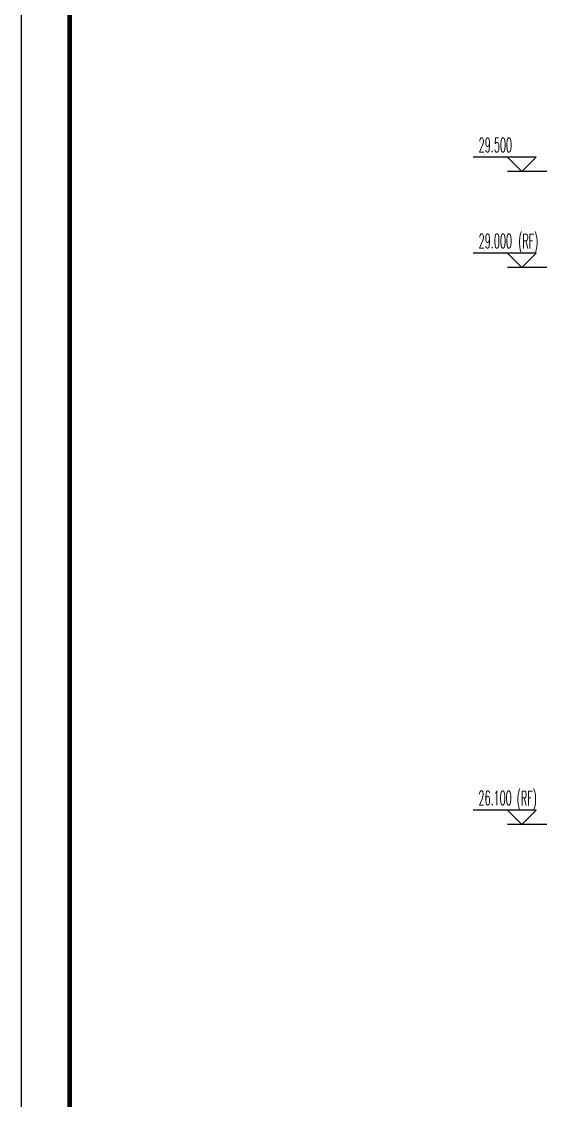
# Model space of a CAD drawing. Extents: x 826826 to 1642106, y -156213 to 399140.
# Drawn here: x 1512946 to 1515648, y 300830 to 306447 of the extents above; entities that cross this region are included whole.
import ezdxf

# ---------------------------------------------------------------- set-up
doc = ezdxf.new("R2010")
doc.units = 0
doc.header["$LTSCALE"] = 1000
doc.layers.get('0').update_dxf_attribs({"linetype": 'CONTINUOUS'})
for name, color, linetype in [('DIM_ELEV', 3, 'CONTINUOUS'), ('PUB_TEXT', 2, 'CONTINUOUS'), ('yichutu', 7, 'CONTINUOUS')]:
    doc.layers.add(name, color=color, linetype=linetype)
doc.layers.add('图框', color=9, linetype='CONTINUOUS', lineweight=18)
doc.styles.add('_TCH_DIM', font='SIMPLEX.shx', dxfattribs={"width": 0.7, "bigfont": 'GBCBIG.shx'})

# ---------------------------------------------------------------- blocks, each defined once
blk = doc.blocks.new('GFDDDDRG')
at = {"layer": '图框'}
blk.add_lwpolyline([(923310, -107437), (923310, -159999), (893610, -159999), (893610, -107437)], close=True, dxfattribs=at)
blk.add_lwpolyline([(923310, -107437), (923310, -159999), (893610, -159999), (893610, -107437)], close=True, dxfattribs=at)
at = {"layer": '图框', "const_width": 50}
blk.add_lwpolyline([(894110, -159499), (922810, -159499), (922810, -108687), (894110, -108687)], close=True, dxfattribs=at)
blk = doc.blocks.new('yct-1051-594-26275-14850-25-1002.0')
at = {"layer": 'yichutu', "color": 7}
blk.add_lwpolyline([(0, 0), (0, 14850), (26275, 14850), (26275, 0)], close=True, dxfattribs=at)
blk = doc.blocks.new('A$C5C8026AD')
at = {"layer": 'DIM_ELEV'}
for p, q in [((-150, 9275), (-478, 9275)), ((-225, 9200), (-300, 9275)), ((-225, 9200), (-150, 9275)), ((200, 9200), (-300, 9200)), ((-150, 8775), (-478, 8775)), ((-225, 8700), (-300, 8775)), ((-225, 8700), (-150, 8775)), ((200, 8700), (-300, 8700)), ((-150, 5875), (-478, 5875)), ((-225, 5800), (-300, 5875)), ((-225, 5800), (-150, 5875)), ((200, 5800), (-300, 5800))]:
    blk.add_line(p, q, dxfattribs=at)
at = {"layer": 'PUB_TEXT', "style": '_TCH_DIM', "width": 0.494118}
for s, p in [('29.500', (-449.1, 9301.3)), ('29.000', (-449.1, 8801.3)), ('(RF)', (-243.7, 8800)), ('26.100', (-450.5, 5901.3)), ('(RF)', (-251.8, 5900))]:
    blk.add_text(s, height=74.38, dxfattribs=at).set_placement(p)

msp = doc.modelspace()

# ---------------------------------------------------------------- block references
at = {"xscale": 0.5, "yscale": 0.5, "zscale": 0.5}
msp.add_blockref('GFDDDDRG', (1066141.4, 362492.89), dxfattribs=at)
msp.add_blockref('A$C5C8026AD', (1515776.2, 296466.38))
at = {"layer": 'yichutu', "rotation": 270}
msp.add_blockref('yct-1051-594-26275-14850-25-1002.0', (1512946.29, 308774.41), dxfattribs=at)

doc.saveas('drawing.dxf')
